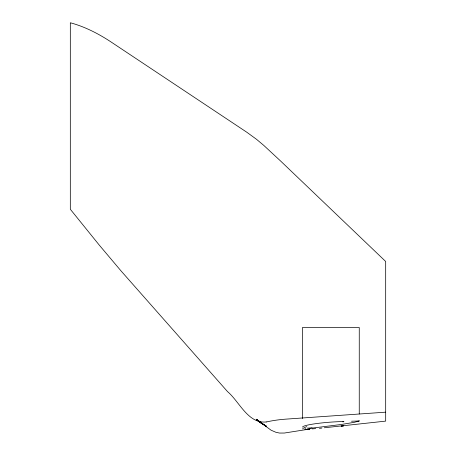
<?xml version="1.0" encoding="UTF-8"?>
<svg xmlns="http://www.w3.org/2000/svg" width="456" height="456" viewBox="0 0 456 456"><rect width="100%" height="100%" fill="white"/><g stroke="black" fill="none" stroke-linecap="round" stroke-linejoin="round"><path stroke-width="0.68" d="M302.442 418.551L302.453 327.511L359.26 327.511L359.254 413.957M266.213 421.971C247.887 423.749 239.525 401.725 227.515 391.59L121.091 270.978L99.322 245.163L70.315 209.247L70.315 22.8A38.241 38.241 0 0 1 72.715 23.427C86.532 27.52 99.431 34.268 111.412 42.203L246.867 132.28L256.54 139.325L263.796 145.418L280.731 161.145L385.685 261.482L385.685 421.116L324.267 427.779M312.172 428.885L315.803 428.623M319.428 428.332L321.845 428.081M309.755 429.13L304.916 429.58L309.755 429.039L284.356 433.035L279.517 433.057L275.891 432.282L271.052 430.179L256.54 419.537L266.213 426.309L256.54 419.742L261.379 422.951M310.16 428.344L341.339 424.479L354.295 422.319L359.271 420.991L351.547 421.213M385.685 412.167L285.564 419.161A132.109 132.109 0 0 0 266.219 421.982M342.787 421.851L343.619 421.8M305.543 428.52L304.916 428.503M302.499 427.101A28.699 3.061 -4.1 0 1 343.955 421.521M359.299 420.842A28.5 1.072 -2.8 0 1 356.763 421.378M312.052 427.813A27.833 2.559 -9.8 0 1 307.173 428.138M302.664 428.925A28.272 3.021 -10.9 0 1 306.797 426.616M343.619 425.858L341.196 426.138L343.619 425.858M266.213 426.103L261.379 423.145L256.54 419.417L261.379 423.145L266.213 426.103M261.379 422.986L256.54 419.822L261.379 423.025M261.379 423.06L256.54 419.645L261.379 423.094M261.379 423.139L256.54 419.229L261.379 423.145"/></g></svg>
